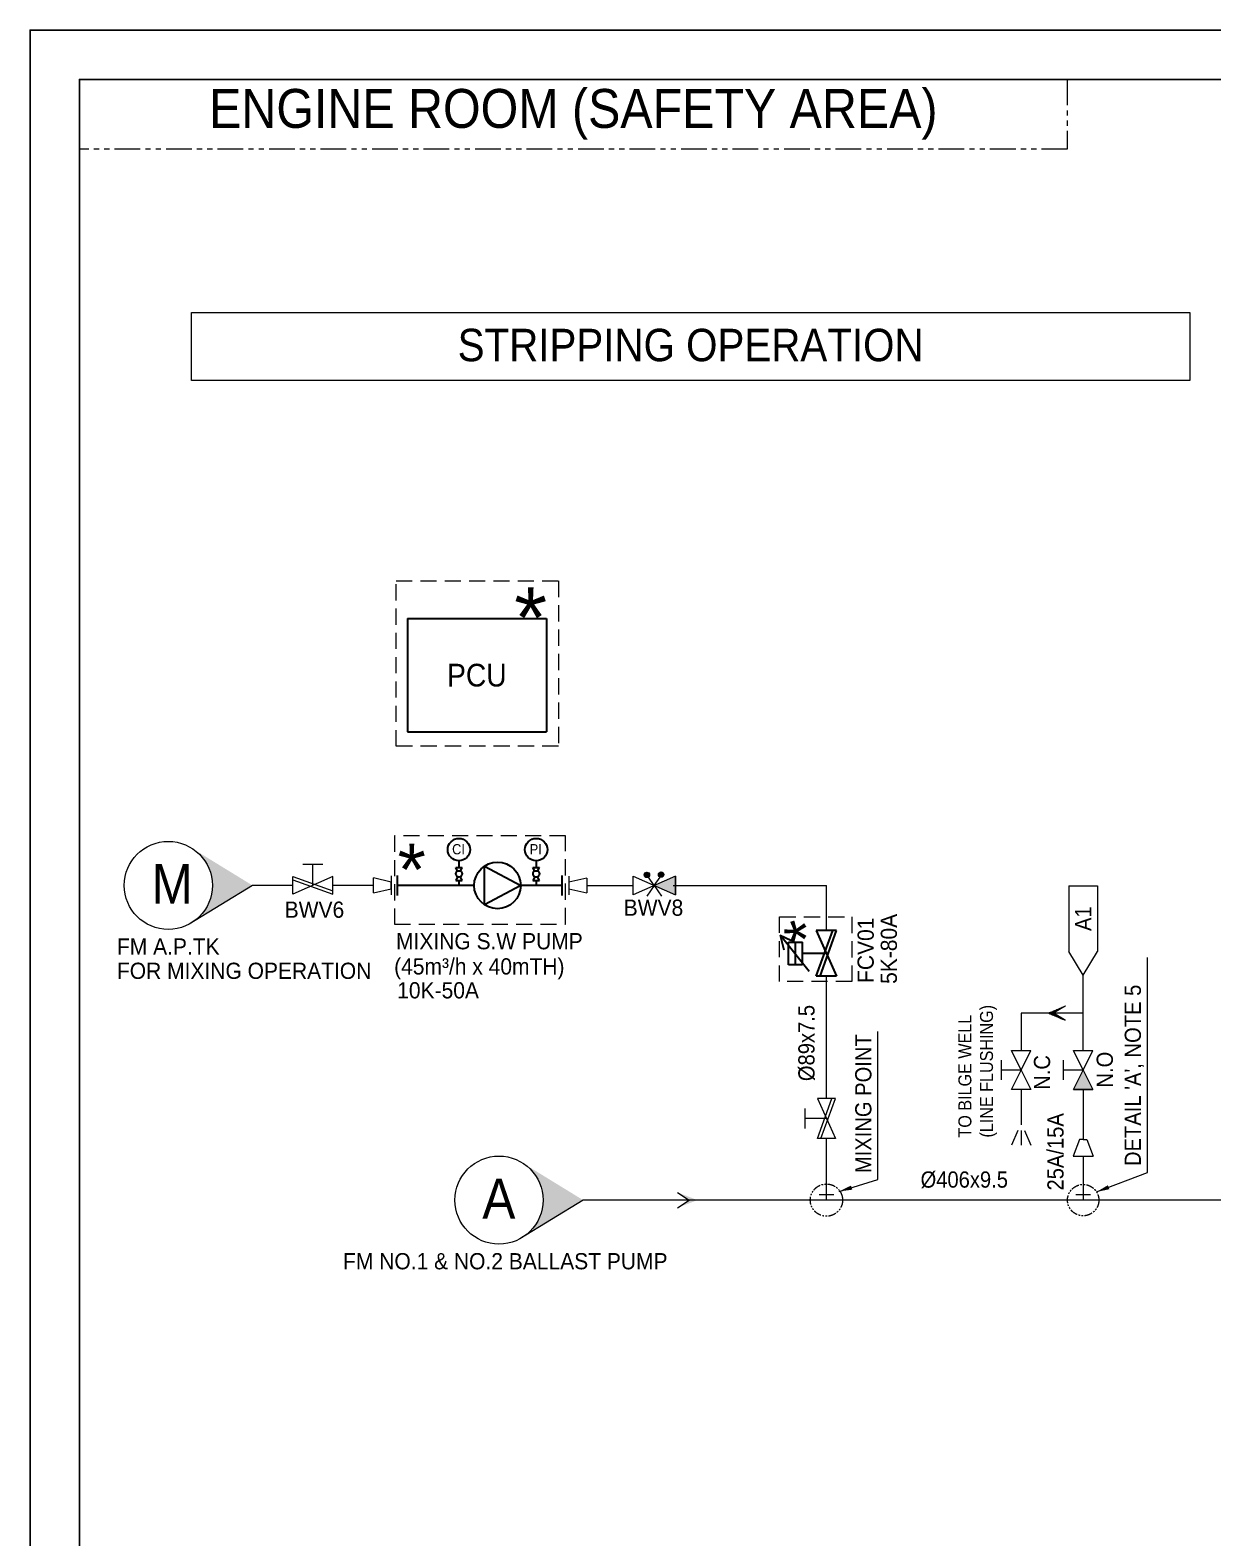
# Model space of a CAD drawing. Extents: x -553847 to 4496999, y 514150 to 878882.
# Drawn here: x 4364381 to 4382612, y 588224 to 611460 of the extents above; entities that cross this region are included whole.
import ezdxf

# ---------------------------------------------------------------- set-up
doc = ezdxf.new("R2010")
doc.units = 0
doc.header["$LTSCALE"] = 25
doc.header["$MEASUREMENT"] = 0
for name, pattern in [('DASHED', [0.75, 0.5, -0.25]), ('HIDDEN', [0.375, 0.25, -0.125]), ('PHANTOM2', [31.75, 15.875, -3.175, 3.175, -3.175, 3.175, -3.175])]:
    doc.linetypes.add(name, pattern=pattern)
doc.layers.get('0').update_dxf_attribs({"linetype": 'CONTINUOUS', "lineweight": 9})
doc.layers.add('0.1 Defpoints', color=7, linetype='CONTINUOUS', plot=False)
doc.layers.add('0.2 Dwg sheet', color=7, linetype='CONTINUOUS')
doc.layers.add('0.3 Text', color=7, linetype='CONTINUOUS')
for name, color, linetype, lineweight in [('0.4 Maker scope box', 3, 'HIDDEN', 9), ('0.5 Dim', 1, 'CONTINUOUS', 9), ('1.1 Y_Pipe', 7, 'CONTINUOUS', 13), ('1.5 M_Equip', 4, 'CONTINUOUS', 30), ('1.9 Arrow', 1, 'CONTINUOUS', 9)]:
    doc.layers.add(name, color=color, linetype=linetype, lineweight=lineweight)
doc.layers.add('2.2 Ballast water line', color=7, linetype='CONTINUOUS', true_color=0x1b21e4)
doc.styles.add('ARIAL', font='arial.ttf')
doc.styles.get("Standard").update_dxf_attribs({"font": '', "width": 0.95, "height": 250})
doc.styles.get('Standard').set_extended_font_data('Gulim')
doc.dimstyles.new('TC50', dxfattribs={"dimtxt": 250, "dimasz": 200, "dimexe": 100, "dimexo": 100, "dimgap": 100, "dimtad": 1, "dimtoh": 1, "dimdec": 0, "dimrnd": 0.0005, "dimzin": 9, "dimdsep": 46, "dimtxsty": 'Standard', "dimcen": -3.5, "dimclrd": 1, "dimclre": 1, "dimazin": 2, "dimtfac": 0.6, "dimtdec": 0, "dimtmove": 0, "dimatfit": 3, "dimfxl": 4, "dimtolj": 1, "dimlwd": 15, "dimlwe": 15, "dimarcsym": 0})

# ---------------------------------------------------------------- blocks, each defined once
blk = doc.blocks.new('양식 51-Q-02-08')
at = {"layer": '0.1 Defpoints'}
blk.add_lwpolyline([(-2677005, 1033560), (-2613196, 1033560), (-2613196, 988132), (-2677005, 988132)], close=True, dxfattribs=at)
at = {"layer": '0.2 Dwg sheet'}
blk.add_lwpolyline([(-2613953, 989196), (-2676245, 989196), (-2676245, 1032800), (-2613953, 1032800)], close=True, dxfattribs=at)

msp = doc.modelspace()

# ---------------------------------------------------------------- hatches: boundary and pattern name
at = {"layer": '1.1 Y_Pipe', "linetype": 'Continuous', "ltscale": 30}
h = msp.add_hatch(dxfattribs=at)
h.set_pattern_fill('ANSI31', color=256, scale=1.072502)
h.set_pattern_definition([(45, (4296085.82785, 246391.21789), (-0.094796635586, 0.094796635586), [])])
h.paths.add_polyline_path([(4366897.3, 597721.2, 0.5309324), (4366884.4, 598845.6), (4367808.3, 598279.1)])
at = {"layer": '1.1 Y_Pipe'}
for points in [[(4374326.7, 598423.1), (4374000.7, 598278.4), (4374326.7, 598133.7)], [(4380612.9, 595433.2), (4380764.8, 595131.6), (4380462.2, 595131.6)]]:
    msp.add_hatch(color=256, dxfattribs=at).paths.add_polyline_path(points)
at = {"layer": '1.1 Y_Pipe', "linetype": 'Continuous', "ltscale": 30}
h = msp.add_hatch(dxfattribs=at)
h.set_pattern_fill('ANSI31', color=256, scale=1.072502)
h.set_pattern_definition([(45, (4301183.24025, 241540.98856), (-0.094796635586, 0.094796635586), [])])
h.paths.add_polyline_path([(4371994.7, 592871, 0.5309324), (4371981.8, 593995.4), (4372905.7, 593428.8)])
at = {"layer": '1.9 Arrow'}
h = msp.add_hatch(dxfattribs=at)
h.set_pattern_fill('ANSI31', color=256, scale=0.382453, angle=360, style=0)
h.set_pattern_definition([(315, (4107312.58204, 929761.072413), (-0.033804374581, -0.033804374581), [])])
h.paths.add_polyline_path([(4380338.5, 596417.8), (4380159.8, 596310.1), (4380337.9, 596201.3), (4380078.7, 596310.3)])
h = msp.add_hatch(color=256, dxfattribs=at)
h.paths.add_polyline_path([(4374668.6, 593428.8), (4374541, 593428.8), (4374357.6, 593311.4)])
h.paths.add_polyline_path([(4374668.6, 593428.8), (4374357.6, 593546.3), (4374541, 593428.8)])

# ---------------------------------------------------------------- linework, layer by layer
at = {"ltscale": 30}
msp.add_lwpolyline([(4366866.2, 607110.6), (4382257, 607110.6), (4382257, 606060.8), (4366866.2, 606060.8)], close=True, dxfattribs=at)
at = {"layer": '0.1 Defpoints', "color": 4, "linetype": 'ByBlock'}
msp.add_lwpolyline([(4364381.2, 566032.5), (4428190.1, 566032.5), (4428190.1, 611460.4), (4364381.2, 611460.4)], close=True, dxfattribs=at)
at = {"layer": '0.3 Text', "linetype": 'Continuous', "ltscale": 30}
msp.add_line((4374326.7, 598423.1), (4374326.7, 598133.7), dxfattribs=at)
at = {"layer": '0.4 Maker scope box', "linetype": 'DASHED', "lineweight": 15, "ltscale": 20}
for points in [[(4370021.5, 602971.5), (4372523.5, 602971.5), (4372523.5, 600422.7), (4370021.5, 600422.7)], [(4375933.1, 597793.1), (4377049.1, 597793.1), (4377049.1, 596797.1), (4375933.1, 596797.1)]]:
    msp.add_lwpolyline(points, close=True, dxfattribs=at)
at = {"layer": '0.4 Maker scope box', "linetype": 'DASHED', "lineweight": 15, "ltscale": 20, "elevation": 0}
msp.add_lwpolyline([(4372634, 599045.7), (4369995.6, 599045.7), (4369995.6, 597684.3), (4372634, 597684.3)], close=True, dxfattribs=at)
at = {"layer": '0.5 Dim', "linetype": 'PHANTOM2', "lineweight": 9, "ltscale": 0.3}
for centre, radius in [((4376655.3, 593428.8), 248.7), ((4380612.8, 593428.8), 241.6)]:
    msp.add_circle(centre, radius, dxfattribs=at)
at = {"layer": '1.1 Y_Pipe'}
for p, q in [((4368582.7, 598605.3), (4368892.4, 598605.3)), ((4368737.6, 598279.1), (4368737.6, 598605.3)), ((4368427.9, 598141.6), (4368427.9, 598416.6)), ((4369047.3, 598416.6), (4368427.9, 598141.6)), ((4368427.9, 598416.6), (4369047.3, 598194.7)), ((4368427.9, 598367), (4369047.3, 598141.6)), ((4369047.3, 598141.6), (4369047.3, 598416.6)), ((4369671.5, 598164.2), (4369671.5, 598393.9)), ((4369945.7, 598330.4), (4369671.5, 598393.9)), ((4369945.7, 598424.2), (4369945.7, 598133.9)), ((4372686, 598423.5), (4372686, 598133.3)), ((4372960.3, 598393.2), (4372686, 598329.7)), ((4372960.3, 598393.2), (4372960.3, 598163.6)), ((4373674.7, 598133.7), (4373674.7, 598423.1)), ((4373674.7, 598423.1), (4374326.7, 598133.7)), ((4374326.7, 598423.1), (4373674.7, 598133.7)), ((4373889.5, 598483.7), (4373846.2, 598438.8)), ((4373905.2, 598480), (4373850.6, 598423.3)), ((4373916.8, 598472), (4373858.9, 598411.9)), ((4373925.2, 598460.7), (4373870.5, 598404)), ((4373929.5, 598445.2), (4373886.2, 598400.3)), ((4374000.7, 598278.4), (4373911.6, 598407.6)), ((4374000.7, 598278.4), (4374089.8, 598407.6)), ((4374108.8, 598487.3), (4374065.5, 598442.4)), ((4374124.4, 598483.6), (4374069.8, 598426.9)), ((4374136.1, 598475.7), (4374078.2, 598415.5)), ((4374144.4, 598464.3), (4374089.8, 598407.6)), ((4374148.8, 598448.8), (4374105.5, 598403.9)), ((4368427.9, 598279.1), (4367808.3, 598279.1)), ((4369671.5, 598279.1), (4369047.3, 598279.1)), ((4369671.5, 598164.2), (4369945.7, 598227.7)), ((4369945.7, 598227.7), (4369945.7, 598330.4)), ((4372686, 598329.7), (4372686, 598227.1)), ((4372686, 598227.1), (4372960.3, 598163.6)), ((4372960.3, 598278.4), (4373454.6, 598278.4)), ((4373454.6, 598278.4), (4373674.7, 598278.4)), ((4374000.7, 598278.4), (4373887.9, 598114.8)), ((4374000.7, 598278.4), (4374113.5, 598114.8)), ((4374292.4, 598278.4), (4376655.3, 598278.4)), ((4380393.1, 598271.9), (4380393.1, 597261.6)), ((4380393.1, 598271.9), (4380832.8, 598271.9)), ((4380832.8, 598271.9), (4380832.8, 597261.6)), ((4380612.9, 596897.3), (4380393.1, 597261.6)), ((4380612.9, 596897.3), (4380832.8, 597261.6)), ((4380612.9, 595734.7), (4380612.9, 596897.3)), ((4380612.9, 596311.1), (4379656.3, 596311.1)), ((4379656.3, 596311.1), (4379656.3, 595734.7)), ((4379354.7, 595282.4), (4379354.7, 595584)), ((4379505.5, 595734.7), (4379807, 595734.7)), ((4379656.3, 595433.2), (4379505.5, 595734.7)), ((4379656.3, 595433.2), (4379807, 595734.7)), ((4380311.4, 595282.4), (4380311.4, 595584)), ((4380462.2, 595734.7), (4380763.7, 595734.7)), ((4380612.9, 595433.2), (4380462.2, 595734.7)), ((4380613, 595433.2), (4380763.7, 595734.7)), ((4379656.3, 595433.2), (4379354.7, 595433.2)), ((4379505.5, 595131.6), (4379656.3, 595433.2)), ((4379656.3, 595433.2), (4379807, 595131.6)), ((4380613, 595433.2), (4380311.4, 595433.2)), ((4380462.2, 595131.6), (4380612.9, 595433.2)), ((4380612.9, 595433.2), (4380763.7, 595131.6)), ((4379807, 595131.6), (4379505.5, 595131.6)), ((4379656.3, 595131.6), (4379656.3, 594587.5)), ((4380763.7, 595131.6), (4380462.2, 595131.6)), ((4380612.9, 595131.6), (4380612.9, 594363.8)), ((4376792.8, 594996), (4376517.8, 594996)), ((4376517.8, 594996), (4376792.8, 594376.6)), ((4376517.8, 594376.6), (4376739.7, 594996)), ((4376567.3, 594376.6), (4376792.8, 594996)), ((4376329.1, 594531.5), (4376329.1, 594841.2)), ((4376655.3, 594686.3), (4376329.1, 594686.3)), ((4379605.5, 594499.6), (4379506.5, 594277.5)), ((4379656.3, 594499.6), (4379656.3, 594277.5)), ((4379707, 594499.6), (4379806, 594277.5)), ((4376792.8, 594376.6), (4376517.8, 594376.6)), ((4380557.5, 594363.8), (4380460, 594103.8)), ((4380612.8, 594363.8), (4380557.5, 594363.8)), ((4380612.8, 594363.8), (4380668, 594363.8)), ((4380668, 594363.8), (4380765.5, 594103.8)), ((4380460, 594103.8), (4380765.5, 594103.8)), ((4380612.9, 594103.8), (4380612.8, 593428.8)), ((4376542.8, 593514.8), (4376767.8, 593514.8)), ((4380500.3, 593514.8), (4380725.3, 593514.8))]:
    msp.add_line(p, q, dxfattribs=at)
at = {"layer": '1.1 Y_Pipe', "linetype": 'Continuous', "ltscale": 30}
for p, q in [((4367808.3, 598279.1), (4366831.8, 597681.1)), ((4376655.3, 597582.2), (4376655.3, 598278.4)), ((4376655.3, 594996), (4376655.3, 596878.1)), ((4380462.2, 595131.6), (4380763.7, 595131.6)), ((4376655.3, 593428.8), (4376655.3, 594376.6)), ((4372905.7, 593428.8), (4371929.2, 592830.8)), ((4385493.5, 593428.8), (4372905.7, 593428.8))]:
    msp.add_line(p, q, dxfattribs=at)
at = {"layer": '1.1 Y_Pipe', "color": 1, "linetype": 'PHANTOM2'}
msp.add_lwpolyline([(4365140.8, 610700.7), (4380367, 610700.7), (4380367, 609626.5), (4365140.8, 609626.5)], close=True, dxfattribs=at)
at = {"layer": '1.1 Y_Pipe', "linetype": 'Continuous', "ltscale": 30}
for centre in [(4366510.6, 598279.1), (4371608, 593428.8)]:
    msp.add_circle(centre, 678.8, dxfattribs=at)
at = {"layer": '1.1 Y_Pipe'}
for centre in [(4373887.9, 598442), (4374107.1, 598445.6)]:
    msp.add_circle(centre, 41.7, dxfattribs=at)
at = {"layer": '1.5 M_Equip'}
for p, q in [((4370195.7, 602390.3), (4370195.7, 600643.8)), ((4370195.7, 602390.3), (4372338.5, 602390.3)), ((4372338.5, 602390.3), (4372338.5, 600643.8)), ((4370195.7, 600643.8), (4372338.5, 600643.8)), ((4370990.6, 598657.8), (4370990.6, 598556.8)), ((4372181.5, 598657.8), (4372181.5, 598556.8)), ((4370968.6, 598500.3), (4370940.4, 598556.8)), ((4370940.4, 598556.8), (4371040.7, 598556.8)), ((4370968.6, 598412.6), (4370940.4, 598356.1)), ((4370940.4, 598356.1), (4371040.7, 598356.1)), ((4370990.6, 598356.1), (4370990.6, 598278.4)), ((4371012.5, 598500.3), (4371040.7, 598556.8)), ((4371040.7, 598356.1), (4371012.5, 598412.6)), ((4372159.6, 598500.3), (4372131.4, 598556.8)), ((4372131.4, 598556.8), (4372231.7, 598556.8)), ((4372159.6, 598412.6), (4372131.4, 598356.1)), ((4372131.4, 598356.1), (4372231.7, 598356.1)), ((4372181.5, 598356.1), (4372181.5, 598278.4)), ((4372203.5, 598500.3), (4372231.7, 598556.8)), ((4372231.7, 598356.1), (4372203.5, 598412.6)), ((4376389.2, 596951.6), (4375940.5, 597510.6)), ((4375940.5, 597510.6), (4375998.9, 597288.4)), ((4375940.5, 597510.6), (4376108.8, 597434.5)), ((4376072.1, 597054.1), (4376072.1, 597406.2)), ((4376072.1, 597406.2), (4376284.4, 597406.2)), ((4376178.2, 597054.1), (4376178.2, 597406.2)), ((4376284.4, 597054.1), (4376284.4, 597406.2)), ((4376284.4, 597054.1), (4376072.1, 597054.1))]:
    msp.add_line(p, q, dxfattribs=at)
at = {"layer": '1.5 M_Equip', "color": 4}
for p, q in [((4371385.6, 598577.4), (4371944, 598278.4)), ((4371385.6, 597979.4), (4371385.6, 598577.4)), ((4370045.6, 598123.6), (4370045.6, 598433.2)), ((4372584, 598123.6), (4372584, 598433.2)), ((4371225.6, 598278.4), (4370045.6, 598278.4)), ((4371944, 598278.4), (4371385.6, 597979.4)), ((4372584, 598278.4), (4371944, 598278.4)), ((4376811.6, 597582.2), (4376498.9, 597582.2)), ((4376498.9, 597582.2), (4376811.6, 596878.1)), ((4376498.9, 596878.1), (4376752.7, 597582.2)), ((4376557.8, 596878.1), (4376811.6, 597582.2)), ((4376655.3, 597230.2), (4376284.4, 597230.2)), ((4376811.6, 596878.1), (4376498.9, 596878.1))]:
    msp.add_line(p, q, dxfattribs=at)
at = {"layer": '1.5 M_Equip'}
for centre, radius in [((4370990.6, 598830.5), 172.7), ((4372181.5, 598830.5), 172.7), ((4370990.6, 598456.4), 49), ((4372181.5, 598456.4), 49)]:
    msp.add_circle(centre, radius, dxfattribs=at)
at = {"layer": '1.5 M_Equip', "color": 4}
msp.add_circle((4371584.8, 598278.4), 359.2, dxfattribs=at)
at = {"layer": '1.9 Arrow'}
for p in [(4374357.6, 593546.3), (4374357.6, 593311.4)]:
    msp.add_line(p, (4374541, 593428.8), dxfattribs=at)

# ---------------------------------------------------------------- block references
at = {"color": 217, "linetype": 'Continuous', "true_color": 0x93278f}
msp.add_blockref('양식 51-Q-02-08', (7041386.2, -422099.6), dxfattribs=at)

# ---------------------------------------------------------------- texts
at = {"layer": '0.3 Text'}
for s, width, p in [('BWV6', 0.99, (4368304.8, 597780.2)), ('BWV8', 0.99, (4373530.4, 597811.3)), ('FM A.P.TK', 0.99, (4365718.7, 597212.5)), ('MIXING S.W PUMP', 0.99, (4370021.2, 597294.3)), ('FOR MIXING OPERATION', 0.99, (4365718.7, 596838.1)), ('(45m³/h x 40mTH)', 0.99, (4369991.4, 596906)), ('10K-50A', 0.99, (4370039.1, 596537.7)), ('Ø406x9.5', 0.95, (4378106.1, 593620.9)), ('FM NO.1 & NO.2 BALLAST PUMP', 0.99, (4369204.5, 592362.3))]:
    msp.add_text(s, height=250, dxfattribs=dict(at, width=width)).set_placement(p)
for s, width, p in [('FCV01', 0.99, (4377384.7, 596775.6)), ('5K-80A', 0.99, (4377742, 596761.2)), ('Ø89x7.5', 0.95, (4376471.8, 595262.4)), ('N.C', 0.95, (4380103.1, 595129)), ('25A/15A', 0.95, (4380310.6, 593576.9))]:
    msp.add_text(s, height=250, rotation=90, dxfattribs=dict(at, width=width)).set_placement(p)
at = {"layer": '0.3 Text', "attachment_point": 5, "line_spacing_factor": 0.9}
for s, insert, char_height, width in [('\\pxqc;ENGINE ROOM (SAFETY AREA)', (4372753.9, 610163.6), 600, 15226.206), ('\\pxqc;PCU', (4371267.1, 601517.1), 350, 2142.819)]:
    msp.add_mtext(s, dxfattribs=dict(at, insert=insert, char_height=char_height, width=width))
at = {"layer": '0.3 Text', "char_height": 158.4, "attachment_point": 5}
for s, insert in [('CI', (4370983.8, 598835.6)), ('PI', (4372174.7, 598835.7))]:
    msp.add_mtext(s, dxfattribs=dict(at, insert=insert))
at = {"layer": '0.3 Text', "insert": (4380612.9, 597766.8), "char_height": 250, "width": 1009.722, "attachment_point": 5, "rotation": 90}
msp.add_mtext('\\pxqc;A1', dxfattribs=at)
at = {"layer": '0.3 Text', "char_height": 250, "attachment_point": 1, "rotation": 90}
for s, insert in [("DETAIL 'A', NOTE 5", (4381252.8, 593954.2)), ('MIXING POINT', (4377098.7, 593844.6)), ('N.O', (4380820.1, 595163.5))]:
    msp.add_mtext(s, dxfattribs=dict(at, insert=insert))
at = {"layer": '0.3 Text', "insert": (4378689.3, 594393.1), "char_height": 200, "attachment_point": 1, "rotation": 90}
msp.add_mtext_dynamic_manual_height_columns('TO BILGE WELL\\P(LINE FLUSHING)', width=3714.7, gutter_width=1000, heights=[0], dxfattribs=at)
at = {"layer": '0.4 Maker scope box', "linetype": 'DASHED', "lineweight": 15, "ltscale": 20, "style": 'ARIAL'}
msp.add_text('*', height=932.7, dxfattribs=at).set_placement((4371842.5, 601940.5))
at = {"layer": '0.4 Maker scope box', "style": 'ARIAL'}
msp.add_text('*', height=800, dxfattribs=at).set_placement((4370045.6, 598123.6))
at = {"layer": '0.4 Maker scope box', "linetype": 'DASHED', "lineweight": 15, "ltscale": 20, "style": 'ARIAL', "text_generation_flag": 4}
msp.add_text('*', height=666.9, rotation=270, dxfattribs=at).set_placement((4376673.5, 597752.8))
at = {"layer": '1.1 Y_Pipe', "linetype": 'Continuous', "ltscale": 30, "width": 0.95}
for s, p in [('M', (4366254.3, 597995.3)), ('A', (4371351.8, 593145.1))]:
    msp.add_text(s, height=612.9, dxfattribs=at).set_placement(p)
at = {"layer": '2.2 Ballast water line', "insert": (4374561.6, 606604.3), "char_height": 500, "width": 15390.85, "attachment_point": 5, "line_spacing_factor": 0.9}
msp.add_mtext('\\pxqc;STRIPPING OPERATION', dxfattribs=at)

# ---------------------------------------------------------------- leaders
at = {"layer": '0.5 Dim'}
for points in [[(4380818.2, 593556.1), (4381603.2, 593854.3), (4381603.2, 597168.4)], [(4376852.3, 593563.1), (4377449.2, 593744.7), (4377449.2, 596029.1)]]:
    msp.add_leader(points, dimstyle='TC50', override={"dimgap": 100, "dimtad": 0, "dimarcsym": 1}, dxfattribs=at)

doc.saveas('drawing.dxf')
